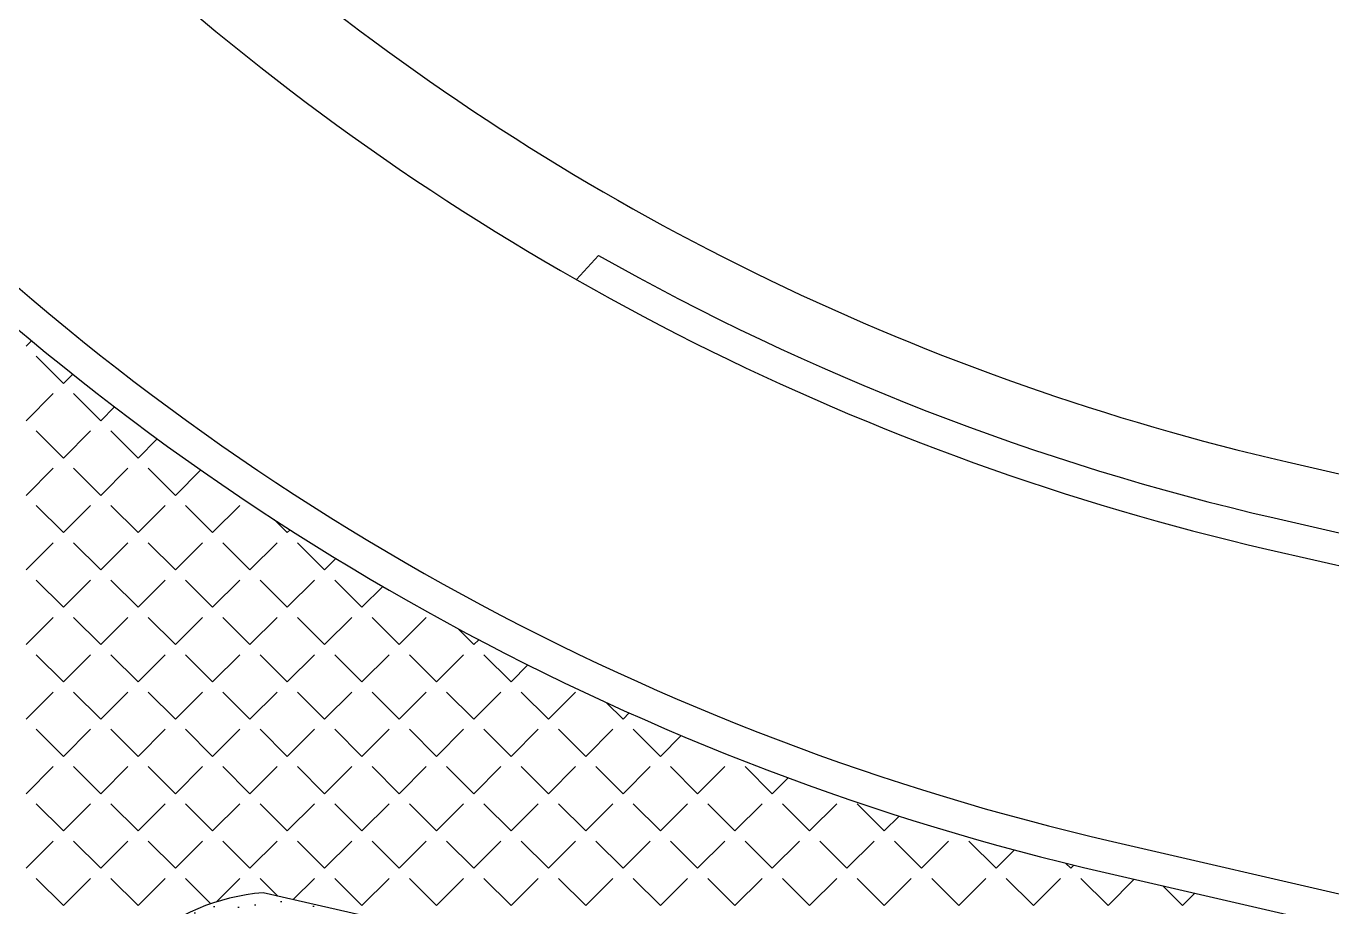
# Model space of a CAD drawing. Extents: x 472704 to 474638, y 1059265 to 1060325.
# Drawn here: x 473791.17 to 473832.01, y 1059780.53 to 1059808.08 of the extents above; entities that cross this region are included whole.
import ezdxf

# ---------------------------------------------------------------- set-up
doc = ezdxf.new("R2010")
doc.units = 0
doc.header["$LTSCALE"] = 0.4
doc.header["$MEASUREMENT"] = 0
doc.layers.add('AREAS VERDAS', color=72, linetype='CONTINUOUS', lineweight=25)
for name, color, linetype in [('PISOS', 8, 'CONTINUOUS'), ('PROPUESTA_VIAS', 7, 'CONTINUOUS'), ('VIAPROPUESTA', 7, 'CONTINUOUS')]:
    doc.layers.add(name, color=color, linetype=linetype)

msp = doc.modelspace()

# ---------------------------------------------------------------- hatches: boundary and pattern name
at = {"layer": 'AREAS VERDAS'}
h = msp.add_hatch(dxfattribs=at)
h.set_pattern_fill('AR-SAND', color=64, style=0)
h.set_pattern_definition([(37.5, (0.695, -4.1632), (-0.0629933581, 1.926823769), [0, -1.52, 0, -1.7, 0, -1.625]), (7.5, (0.695, -4.1632), (1.769776705, 2.822146065), [0, -0.82, 0, -1.37, 0, -0.525]), (327.5, (-0.535, -4.1632), (3.1141418618, 0.0056590535), [0, -0.5, 0, -1.8, 0, -2.35]), (317.5, (-0.535, -4.1632), (3.0061266046, 0.877675565), [0, -0.25, 0, -1.18, 0, -1.35])])
h.paths.add_polyline_path([(473797.04, 1059774.373), (473797.102, 1059774.373), (473797.121, 1059774.377), (473797.662, 1059774.29), (473798.177, 1059774.238), (473798.626, 1059774.075), (473798.884, 1059774.024), (473799.192, 1059773.988), (473799.443, 1059774.245), (473799.283, 1059774.592), (473799.235, 1059774.698), (473799.64, 1059774.499), (473799.644, 1059774.501), (473799.642, 1059774.498), (473799.731, 1059774.454), (473799.919, 1059774.816), (473799.932, 1059774.871), (473799.934, 1059774.852), (473800.035, 1059775.426), (473800, 1059775.995), (473799.799, 1059776.578), (473799.686, 1059777.235), (473799.691, 1059777.221), (473799.691, 1059777.206), (473799.799, 1059776.578), (473800, 1059775.995), (473800.037, 1059775.4), (473800.067, 1059775.437), (473800.301, 1059775.961), (473800.412, 1059776.574), (473800.617, 1059777.23), (473800.695, 1059777.506), (473800.695, 1059780.485), (473798.581, 1059780.968, 0.530084), (473793.212, 1059771.501), (473797.1, 1059770.608), (473797.516, 1059770.925), (473797.312, 1059770.559), (473798.249, 1059770.344), (473798.387, 1059770.644), (473798.753, 1059771.181), (473798.778, 1059771.258), (473799.009, 1059771.773), (473799.212, 1059772.294), (473799.408, 1059772.786), (473799.454, 1059772.954), (473799.064, 1059772.861), (473799.149, 1059772.911), (473799.309, 1059773.167), (473799.332, 1059773.472), (473799.328, 1059773.787), (473799.041, 1059773.966), (473798.738, 1059774.022), (473798.565, 1059774.087), (473798.626, 1059774.075), (473798.177, 1059774.238), (473797.662, 1059774.29), (473797.15, 1059774.372), (473797.102, 1059774.373), (473797.06, 1059774.363)])
h.paths.add_polyline_path([(473793.212, 1059771.501, 0.147888), (473795.814, 1059768.722), (473800.695, 1059767.36), (473800.695, 1059769.023), (473800.597, 1059769.1), (473800.324, 1059769.734), (473800.306, 1059769.872)])
h.paths.add_polyline_path([(473803.473, 1059768.454), (473807.326, 1059767.378), (473808.287, 1059765.241), (473813.585, 1059763.763), (473815.513, 1059765.093), (473819.366, 1059764.018), (473820.064, 1059762.467), (473820.32, 1059762.732), (473820.079, 1059762.854), (473820.846, 1059763.324), (473820.665, 1059763.415), (473821.101, 1059763.609, -0.088323), (473821.042, 1059764.141, -0.062892), (473818.98, 1059764.733, -0.080339), (473820.174, 1059764.929), (473820.18, 1059764.931), (473820.123, 1059765.201), (473820.969, 1059764.895), (473820.927, 1059765.093), (473821.301, 1059764.899, -0.093769), (473821.701, 1059765.302, -0.012207), (473821.505, 1059765.671, -0.048943), (473820.907, 1059767.232, -0.080339), (473821.805, 1059766.42), (473821.81, 1059766.417), (473821.987, 1059766.63), (473822.274, 1059765.778), (473822.403, 1059765.934), (473822.475, 1059765.567, -0.097619), (473823.061, 1059765.488, -0.060273), (473824.063, 1059767.283, -0.080339), (473823.988, 1059766.075), (473823.989, 1059766.07), (473824.265, 1059766.064), (473823.779, 1059765.308), (473823.981, 1059765.305), (473823.74, 1059765.021, -0.096865), (473824.022, 1059764.507, -0.060888), (473826.071, 1059764.848, -0.080339), (473825.08, 1059764.153), (473825.076, 1059764.149), (473825.244, 1059763.93), (473824.349, 1059763.839), (473824.472, 1059763.679), (473824.053, 1059763.692, -0.092105), (473823.828, 1059763.181, -0.046754), (473825.052, 1059762.155, -0.104894), (473827.581, 1059764.757), (473827.535, 1059765.109), (473827.29, 1059764.996), (473827.4, 1059765.888), (473827.216, 1059765.804), (473827.343, 1059766.29, -0.085369), (473826.914, 1059766.579, -0.064085), (473825.136, 1059765.308, -0.080339), (473825.727, 1059766.364), (473825.729, 1059766.37), (473825.482, 1059766.494), (473826.249, 1059766.964), (473826.068, 1059767.056), (473826.505, 1059767.249, -0.088323), (473826.445, 1059767.782, -0.062892), (473824.383, 1059768.374, -0.080339), (473825.578, 1059768.57), (473825.583, 1059768.572), (473825.527, 1059768.842), (473826.372, 1059768.536), (473826.331, 1059768.734), (473826.704, 1059768.539, -0.093769), (473827.105, 1059768.942, -0.061187), (473826.311, 1059770.873, -0.080339), (473827.209, 1059770.061), (473827.214, 1059770.058), (473827.39, 1059770.271), (473827.677, 1059769.419), (473827.807, 1059769.575), (473827.878, 1059769.208, -0.097619), (473828.464, 1059769.129, -0.018723), (473828.729, 1059769.712, -0.041503), (473829.466, 1059770.924, -0.080339), (473829.392, 1059769.716), (473829.392, 1059769.71), (473829.669, 1059769.705), (473829.182, 1059768.949), (473829.384, 1059768.945), (473829.143, 1059768.661, -0.096865), (473829.425, 1059768.147, -0.031592), (473830.479, 1059768.387), (473831.07, 1059770.974, 0.414214), (473829.191, 1059773.969), (473823.39, 1059775.295), (473821.527, 1059773.875), (473817.628, 1059774.766), (473816.567, 1059776.855), (473811.205, 1059778.081), (473809.341, 1059776.661), (473805.442, 1059777.553), (473804.381, 1059779.642), (473800.695, 1059780.485), (473800.695, 1059774.68), (473800.937, 1059774.847), (473801.475, 1059775.261), (473801.546, 1059775.344), (473802.06, 1059775.625), (473802.752, 1059776.009), (473802.737, 1059775.989), (473802.701, 1059775.98), (473802.06, 1059775.625), (473801.546, 1059775.344), (473801.475, 1059775.261), (473800.937, 1059774.847), (473800.695, 1059774.68), (473800.695, 1059767.36), (473801.545, 1059767.123)])
h.paths.add_polyline_path([(473821.94, 1059762.649, -0.085369), (473821.51, 1059762.938, -0.045522), (473820.279, 1059761.988), (473820.327, 1059761.881), (473821.898, 1059761.443), (473821.997, 1059762.248), (473821.813, 1059762.163)])
h.paths.add_polyline_path([(473800.131, 1059772.053), (473800.167, 1059772.578), (473800.068, 1059773.233), (473799.786, 1059773.359), (473799.533, 1059773.094), (473799.453, 1059772.951), (473799.408, 1059772.786), (473799.299, 1059772.512), (473799.443, 1059771.844), (473799.326, 1059771.333), (473799.148, 1059770.807), (473798.952, 1059770.314), (473798.96, 1059770.181), (473800.11, 1059769.917), (473800.137, 1059770.38), (473800.24, 1059770.959), (473800.197, 1059771.501)])

# ---------------------------------------------------------------- linework, layer by layer
at = {"layer": 'PISOS', "linetype": 'Continuous', "lineweight": 20}
msp.add_line((473810.33, 1059802.262), (473810.33, 1059802.262), dxfattribs=at)
at = {"layer": 'PISOS', "lineweight": 20}
for p, q in [((473791.171, 1059798.067), (473791.341, 1059798.237)), ((473792.338, 1059796.9), (473791.489, 1059797.749)), ((473792.338, 1059796.9), (473792.628, 1059797.19)), ((473791.171, 1059795.734), (473792.02, 1059796.582)), ((473793.505, 1059795.734), (473792.656, 1059796.582)), ((473793.505, 1059795.734), (473793.938, 1059796.167)), ((473792.338, 1059794.567), (473791.489, 1059795.416)), ((473792.338, 1059794.567), (473793.186, 1059795.416)), ((473794.671, 1059794.567), (473793.823, 1059795.416)), ((473794.671, 1059794.567), (473795.273, 1059795.169)), ((473791.171, 1059793.4), (473792.02, 1059794.249)), ((473793.505, 1059793.4), (473792.656, 1059794.249)), ((473793.505, 1059793.4), (473794.353, 1059794.249)), ((473795.838, 1059793.4), (473794.99, 1059794.249)), ((473795.838, 1059793.4), (473796.633, 1059794.195)), ((473792.338, 1059792.234), (473791.489, 1059793.082)), ((473792.338, 1059792.234), (473793.186, 1059793.082)), ((473794.671, 1059792.234), (473793.823, 1059793.082)), ((473794.671, 1059792.234), (473795.52, 1059793.082)), ((473797.005, 1059792.234), (473796.156, 1059793.082)), ((473797.005, 1059792.234), (473797.853, 1059793.082)), ((473799.338, 1059792.234), (473798.927, 1059792.644)), ((473799.338, 1059792.234), (473799.427, 1059792.322)), ((473791.171, 1059791.067), (473792.02, 1059791.915)), ((473793.505, 1059791.067), (473792.656, 1059791.915)), ((473793.505, 1059791.067), (473794.353, 1059791.915)), ((473795.838, 1059791.067), (473794.99, 1059791.915)), ((473795.838, 1059791.067), (473796.687, 1059791.915)), ((473798.172, 1059791.067), (473797.323, 1059791.915)), ((473798.172, 1059791.067), (473799.02, 1059791.915)), ((473800.505, 1059791.067), (473799.656, 1059791.915)), ((473800.505, 1059791.067), (473800.862, 1059791.424)), ((473792.338, 1059789.9), (473791.489, 1059790.749)), ((473792.338, 1059789.9), (473793.186, 1059790.749)), ((473794.671, 1059789.9), (473793.823, 1059790.749)), ((473794.671, 1059789.9), (473795.52, 1059790.749)), ((473797.005, 1059789.9), (473796.156, 1059790.749)), ((473797.005, 1059789.9), (473797.853, 1059790.749)), ((473799.338, 1059789.9), (473798.49, 1059790.749)), ((473799.338, 1059789.9), (473800.187, 1059790.749)), ((473801.672, 1059789.9), (473800.823, 1059790.749)), ((473801.672, 1059789.9), (473802.323, 1059790.551)), ((473791.171, 1059788.733), (473792.02, 1059789.582)), ((473793.505, 1059788.733), (473792.656, 1059789.582)), ((473793.505, 1059788.733), (473794.353, 1059789.582)), ((473795.838, 1059788.733), (473794.99, 1059789.582)), ((473795.838, 1059788.733), (473796.687, 1059789.582)), ((473798.172, 1059788.733), (473797.323, 1059789.582)), ((473798.172, 1059788.733), (473799.02, 1059789.582)), ((473800.505, 1059788.733), (473799.656, 1059789.582)), ((473800.505, 1059788.733), (473801.354, 1059789.582)), ((473802.838, 1059788.733), (473801.99, 1059789.582)), ((473802.838, 1059788.733), (473803.687, 1059789.582)), ((473805.172, 1059788.733), (473804.672, 1059789.233)), ((473805.172, 1059788.733), (473805.324, 1059788.885)), ((473792.338, 1059787.567), (473791.489, 1059788.415)), ((473792.338, 1059787.567), (473793.186, 1059788.415)), ((473794.671, 1059787.567), (473793.823, 1059788.415)), ((473794.671, 1059787.567), (473795.52, 1059788.415)), ((473797.005, 1059787.567), (473796.156, 1059788.415)), ((473797.005, 1059787.567), (473797.853, 1059788.415)), ((473799.338, 1059787.567), (473798.49, 1059788.415)), ((473799.338, 1059787.567), (473800.187, 1059788.415)), ((473801.672, 1059787.567), (473800.823, 1059788.415)), ((473801.672, 1059787.567), (473802.52, 1059788.415)), ((473804.005, 1059787.567), (473803.157, 1059788.415)), ((473804.005, 1059787.567), (473804.854, 1059788.415)), ((473806.339, 1059787.567), (473805.49, 1059788.415)), ((473806.339, 1059787.567), (473806.865, 1059788.093)), ((473791.171, 1059786.4), (473792.02, 1059787.248)), ((473793.505, 1059786.4), (473792.656, 1059787.248)), ((473793.505, 1059786.4), (473794.353, 1059787.248)), ((473795.838, 1059786.4), (473794.99, 1059787.248)), ((473795.838, 1059786.4), (473796.687, 1059787.248)), ((473798.172, 1059786.4), (473797.323, 1059787.248)), ((473798.172, 1059786.4), (473799.02, 1059787.248)), ((473800.505, 1059786.4), (473799.656, 1059787.248)), ((473800.505, 1059786.4), (473801.354, 1059787.248)), ((473802.838, 1059786.4), (473801.99, 1059787.248)), ((473802.838, 1059786.4), (473803.687, 1059787.248)), ((473805.172, 1059786.4), (473804.323, 1059787.248)), ((473805.172, 1059786.4), (473806.02, 1059787.248)), ((473807.505, 1059786.4), (473806.657, 1059787.248)), ((473807.505, 1059786.4), (473808.354, 1059787.248)), ((473809.839, 1059786.4), (473809.326, 1059786.913)), ((473809.839, 1059786.4), (473810.032, 1059786.593)), ((473792.338, 1059785.233), (473791.489, 1059786.082)), ((473792.338, 1059785.233), (473793.186, 1059786.082)), ((473794.671, 1059785.233), (473793.823, 1059786.082)), ((473794.671, 1059785.233), (473795.52, 1059786.082)), ((473797.005, 1059785.233), (473796.156, 1059786.082)), ((473797.005, 1059785.233), (473797.853, 1059786.082)), ((473799.338, 1059785.233), (473798.49, 1059786.082)), ((473799.338, 1059785.233), (473800.187, 1059786.082)), ((473801.672, 1059785.233), (473800.823, 1059786.082)), ((473801.672, 1059785.233), (473802.52, 1059786.082)), ((473804.005, 1059785.233), (473803.157, 1059786.082)), ((473804.005, 1059785.233), (473804.854, 1059786.082)), ((473806.339, 1059785.233), (473805.49, 1059786.082)), ((473806.339, 1059785.233), (473807.187, 1059786.082)), ((473808.672, 1059785.233), (473807.824, 1059786.082)), ((473808.672, 1059785.233), (473809.521, 1059786.082)), ((473811.006, 1059785.233), (473810.157, 1059786.082)), ((473811.006, 1059785.233), (473811.659, 1059785.886)), ((473791.171, 1059784.066), (473792.02, 1059784.915)), ((473793.505, 1059784.066), (473792.656, 1059784.915)), ((473793.505, 1059784.066), (473794.353, 1059784.915)), ((473795.838, 1059784.066), (473794.99, 1059784.915)), ((473795.838, 1059784.066), (473796.687, 1059784.915)), ((473798.172, 1059784.066), (473797.323, 1059784.915)), ((473798.172, 1059784.066), (473799.02, 1059784.915)), ((473800.505, 1059784.066), (473799.656, 1059784.915)), ((473800.505, 1059784.066), (473801.354, 1059784.915)), ((473802.838, 1059784.066), (473801.99, 1059784.915)), ((473802.838, 1059784.066), (473803.687, 1059784.915)), ((473805.172, 1059784.066), (473804.323, 1059784.915)), ((473805.172, 1059784.066), (473806.02, 1059784.915)), ((473807.505, 1059784.066), (473806.657, 1059784.915)), ((473807.505, 1059784.066), (473808.354, 1059784.915)), ((473809.839, 1059784.066), (473808.99, 1059784.915)), ((473809.839, 1059784.066), (473810.687, 1059784.915)), ((473812.172, 1059784.066), (473811.324, 1059784.915)), ((473812.172, 1059784.066), (473813.021, 1059784.915)), ((473814.506, 1059784.066), (473813.657, 1059784.915)), ((473814.506, 1059784.066), (473815.002, 1059784.563)), ((473792.338, 1059782.9), (473791.489, 1059783.748)), ((473792.338, 1059782.9), (473793.186, 1059783.748)), ((473794.671, 1059782.9), (473793.823, 1059783.748)), ((473794.671, 1059782.9), (473795.52, 1059783.748)), ((473797.005, 1059782.9), (473796.156, 1059783.748)), ((473797.005, 1059782.9), (473797.853, 1059783.748)), ((473799.338, 1059782.9), (473798.49, 1059783.748)), ((473799.338, 1059782.9), (473800.187, 1059783.748)), ((473801.672, 1059782.9), (473800.823, 1059783.748)), ((473801.672, 1059782.9), (473802.52, 1059783.748)), ((473804.005, 1059782.9), (473803.157, 1059783.748)), ((473804.005, 1059782.9), (473804.854, 1059783.748)), ((473806.339, 1059782.9), (473805.49, 1059783.748)), ((473806.339, 1059782.9), (473807.187, 1059783.748)), ((473808.672, 1059782.9), (473807.824, 1059783.748)), ((473808.672, 1059782.9), (473809.521, 1059783.748)), ((473811.006, 1059782.9), (473810.157, 1059783.748)), ((473811.006, 1059782.9), (473811.854, 1059783.748)), ((473813.339, 1059782.9), (473812.49, 1059783.748)), ((473813.339, 1059782.9), (473814.187, 1059783.748)), ((473815.672, 1059782.9), (473814.824, 1059783.748)), ((473815.672, 1059782.9), (473816.521, 1059783.748)), ((473818.006, 1059782.9), (473817.157, 1059783.748)), ((473818.006, 1059782.9), (473818.473, 1059783.367)), ((473791.171, 1059781.733), (473792.02, 1059782.582)), ((473793.505, 1059781.733), (473792.656, 1059782.582)), ((473793.505, 1059781.733), (473794.353, 1059782.582)), ((473795.838, 1059781.733), (473794.99, 1059782.582)), ((473795.838, 1059781.733), (473796.687, 1059782.582)), ((473798.172, 1059781.733), (473797.323, 1059782.582)), ((473798.172, 1059781.733), (473799.02, 1059782.582)), ((473800.505, 1059781.733), (473799.656, 1059782.582)), ((473800.505, 1059781.733), (473801.354, 1059782.582)), ((473802.838, 1059781.733), (473801.99, 1059782.582)), ((473802.838, 1059781.733), (473803.687, 1059782.582)), ((473805.172, 1059781.733), (473804.323, 1059782.582)), ((473805.172, 1059781.733), (473806.02, 1059782.582)), ((473807.505, 1059781.733), (473806.657, 1059782.582)), ((473807.505, 1059781.733), (473808.354, 1059782.582)), ((473809.839, 1059781.733), (473808.99, 1059782.582)), ((473809.839, 1059781.733), (473810.687, 1059782.582)), ((473812.172, 1059781.733), (473811.324, 1059782.582)), ((473812.172, 1059781.733), (473813.021, 1059782.582)), ((473814.506, 1059781.733), (473813.657, 1059782.582)), ((473814.506, 1059781.733), (473815.354, 1059782.582)), ((473816.839, 1059781.733), (473815.991, 1059782.582)), ((473816.839, 1059781.733), (473817.688, 1059782.582)), ((473819.173, 1059781.733), (473818.324, 1059782.582)), ((473819.173, 1059781.733), (473820.021, 1059782.582)), ((473821.506, 1059781.733), (473820.658, 1059782.582)), ((473821.506, 1059781.733), (473822.08, 1059782.307)), ((473823.84, 1059781.733), (473823.678, 1059781.894)), ((473823.84, 1059781.733), (473823.937, 1059781.831)), ((473792.338, 1059780.566), (473791.489, 1059781.415)), ((473792.338, 1059780.566), (473793.186, 1059781.415)), ((473794.671, 1059780.566), (473793.823, 1059781.415)), ((473794.671, 1059780.566), (473795.52, 1059781.415)), ((473796.947, 1059780.624), (473796.156, 1059781.415)), ((473797.121, 1059780.682), (473797.853, 1059781.415)), ((473799.042, 1059780.863), (473798.49, 1059781.415)), ((473799.524, 1059780.753), (473800.187, 1059781.415)), ((473801.672, 1059780.566), (473800.823, 1059781.415)), ((473801.672, 1059780.566), (473802.52, 1059781.415)), ((473804.005, 1059780.566), (473803.157, 1059781.415)), ((473804.005, 1059780.566), (473804.854, 1059781.415)), ((473806.339, 1059780.566), (473805.49, 1059781.415)), ((473806.339, 1059780.566), (473807.187, 1059781.415)), ((473808.672, 1059780.566), (473807.824, 1059781.415)), ((473808.672, 1059780.566), (473809.521, 1059781.415)), ((473811.006, 1059780.566), (473810.157, 1059781.415)), ((473811.006, 1059780.566), (473811.854, 1059781.415)), ((473813.339, 1059780.566), (473812.49, 1059781.415)), ((473813.339, 1059780.566), (473814.187, 1059781.415)), ((473815.672, 1059780.566), (473814.824, 1059781.415)), ((473815.672, 1059780.566), (473816.521, 1059781.415)), ((473818.006, 1059780.566), (473817.157, 1059781.415)), ((473818.006, 1059780.566), (473818.854, 1059781.415)), ((473820.339, 1059780.566), (473819.491, 1059781.415)), ((473820.339, 1059780.566), (473821.188, 1059781.415)), ((473822.673, 1059780.566), (473821.824, 1059781.415)), ((473822.673, 1059780.566), (473823.521, 1059781.415)), ((473825.006, 1059780.566), (473824.158, 1059781.415)), ((473825.006, 1059780.566), (473825.828, 1059781.388)), ((473827.34, 1059780.566), (473826.725, 1059781.181)), ((473827.34, 1059780.566), (473827.724, 1059780.951))]:
    msp.add_line(p, q, dxfattribs=at)
at = {"layer": 'PROPUESTA_VIAS'}
msp.add_line((473808.379, 1059800.148), (473809.075, 1059800.903), dxfattribs=at)
at = {"layer": 'VIAPROPUESTA', "linetype": 'Continuous'}
for p, q in [((473830.605, 1059794.448), (473842.7, 1059791.659)), ((473830.201, 1059792.695), (473843.788, 1059789.561)), ((473829.976, 1059791.72), (473841.876, 1059788.976)), ((473825.144, 1059782.572), (474050.447, 1059730.615)), ((473824.92, 1059781.597), (474050.222, 1059729.641))]:
    msp.add_line(p, q, dxfattribs=at)
msp.add_lwpolyline([(473829.191, 1059773.969), (473823.39, 1059775.295), (473821.527, 1059773.875), (473817.628, 1059774.766), (473816.567, 1059776.855), (473811.205, 1059778.081), (473809.341, 1059776.661), (473805.442, 1059777.553), (473804.381, 1059779.642), (473798.581, 1059780.968)], dxfattribs=at)
for centre, radius, start, end in [((473847.953, 1059869.674), 77.2, 231.50345, 257.0141), ((473847.953, 1059869.674), 80, 229.68043, 257.0141), ((473843.121, 1059860.526), 80, 225.75491, 257.0141), ((473843.121, 1059860.526), 81, 225.75491, 257.0141), ((473847.953, 1059869.674), 79, 240.51977, 257.0141), ((473799.107, 1059774.414), 6.575, 94.5874, 239.9463)]:
    msp.add_arc(centre, radius, start, end, dxfattribs=at)

doc.saveas('drawing.dxf')
